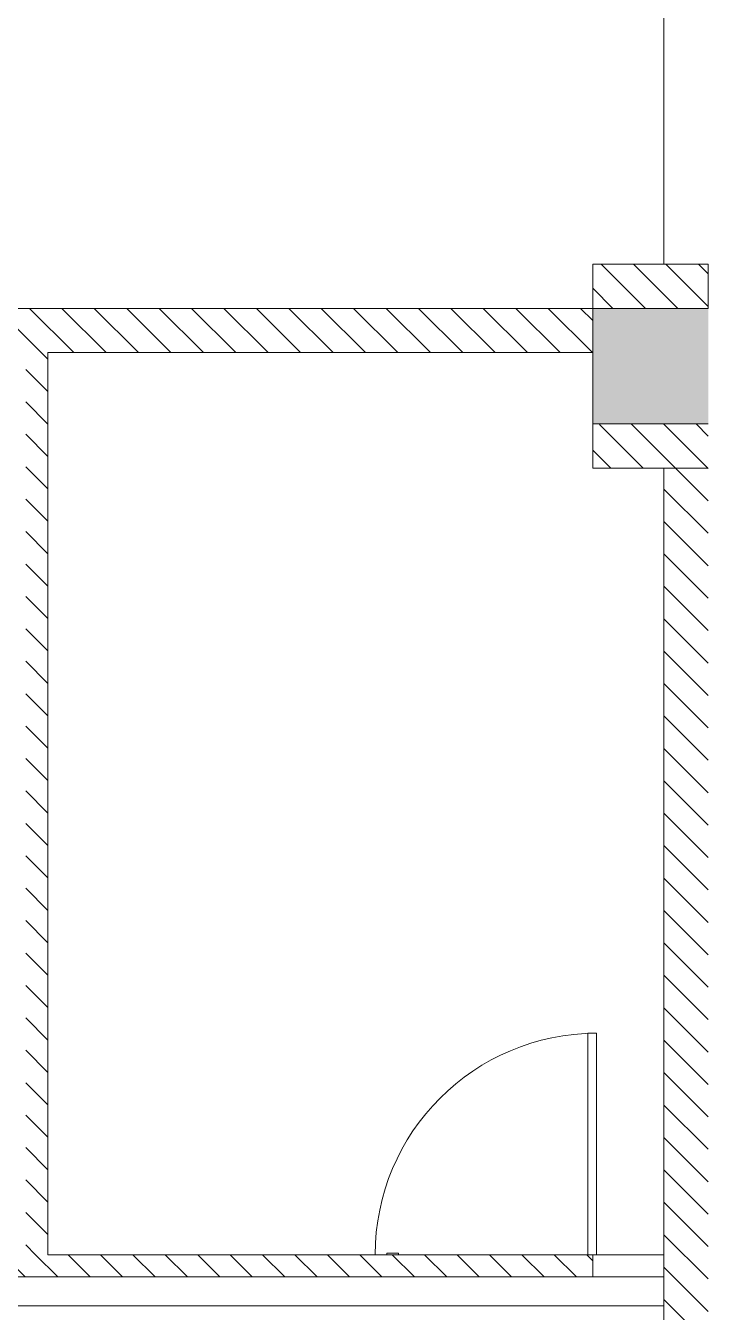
# Model space of a CAD drawing. Header units: millimetres. Extents: x -106145 to 154907, y -84585 to 152038.
# Drawn here: x 53844 to 57389, y 12821 to 19503 of the extents above; entities that cross this region are included whole.
import ezdxf

# ---------------------------------------------------------------- set-up
doc = ezdxf.new("R2010")
doc.units = ezdxf.units.MM
for name, color, linetype, lineweight in [('A-DOOR', 7, 'Continuous', 5), ('A-FLOR', 7, 'Continuous', 5), ('A-WALL', 7, 'Continuous', 5), ('A-WALL-PATT', 7, 'Continuous', 5), ('S-COLS', 7, 'Continuous', 5)]:
    doc.layers.add(name, color=color, linetype=linetype, lineweight=lineweight)
pattern_1 = [(315, (0, 0), (84.18955, 84.18955), [])]

# ---------------------------------------------------------------- blocks, each defined once
blk = doc.blocks.new('M_Door-Passage-Small Slit Vision Panel_Type B - 1_25_Type B-13938695-Site Plan -MAIN')
at = {"layer": 'A-DOOR', "color": 254, "lineweight": 9, "true_color": 0xdddddd}
for p, q in [((575, 1213.85), (530, 1213.85)), ((530, 1213.85), (530, 63.85)), ((575, 63.85), (575, 1213.85))]:
    blk.add_line(p, q, dxfattribs=at)
at = {"layer": 'A-DOOR', "color": 254, "true_color": 0xdddddd}
for p, q in [((-514.125, 71.85), (-514.125, 63.85)), ((-514.125, 71.85), (-454.125, 71.85)), ((-454.125, 63.85), (-454.125, 71.85))]:
    blk.add_line(p, q, dxfattribs=at)
blk.add_arc((575, 63.85), 1150, 90, 180, dxfattribs=at)
blk = doc.blocks.new('2022_11_09_AB BLOCKFACADE WITH CONTINOUS WINDOW_rvt-1-Site Plan -MAIN')
at = {"layer": 'A-WALL-PATT', "true_color": 0xeaeaea}
h = blk.add_hatch(dxfattribs=at)
h.set_pattern_fill('FP_19', color=254, style=0, pattern_type=2)
h.set_pattern_definition(pattern_1)
h.paths.add_polyline_path([(56788.7, 18035), (57388.7, 18035), (57388.7, 18265), (56788.7, 18265)], flags=0)
h = blk.add_hatch(dxfattribs=at)
h.set_pattern_fill('FP_19', color=254, style=0, pattern_type=2)
h.set_pattern_definition(pattern_1)
h.paths.add_polyline_path([(30748.7, 17805), (33248.7, 17805), (33248.7, 18035), (30748.7, 18035)], flags=0)
h.paths.add_polyline_path([(33848.7, 17805), (41013.7, 17805), (41013.7, 18035), (33848.7, 18035), (33848.7, 17812.5)], flags=0)
h.paths.add_polyline_path([(41763.7, 17805), (49013.7, 17805), (49013.7, 18035), (41763.7, 18035)], flags=0)
h.paths.add_polyline_path([(49763.7, 17805), (56788.7, 17805), (56788.7, 18035), (49763.7, 18035)], flags=0)
h = blk.add_hatch(dxfattribs=at)
h.set_pattern_fill('FP_19', color=254, style=0, pattern_type=2)
h.set_pattern_definition(pattern_1)
h.paths.add_polyline_path([(53958.7, 13120), (53958.7, 17805), (53843.7, 17805), (53843.7, 13120)], flags=0)
h = blk.add_hatch(dxfattribs=at)
h.set_pattern_fill('FP_19', color=254, style=0, pattern_type=2)
h.set_pattern_definition(pattern_1)
h.paths.add_polyline_path([(57388.7, 17205.1), (57388.7, 17435.1), (56788.7, 17431.8), (56788.7, 17205.1)], flags=0)
h = blk.add_hatch(dxfattribs=at)
h.set_pattern_fill('FP_19', color=254, style=0, pattern_type=2)
h.set_pattern_definition(pattern_1)
h.paths.add_polyline_path([(57158.7, 10290), (57388.7, 10290), (57388.7, 17205.1), (57158.7, 17205.1), (57158.7, 11899.9)], flags=0)
h = blk.add_hatch(dxfattribs=at)
h.set_pattern_fill('FP_19', color=254, style=0, pattern_type=2)
h.set_pattern_definition(pattern_1)
h.paths.add_polyline_path([(56788.7, 13005), (56788.7, 13120), (30748.7, 13120), (30748.7, 13005), (56517.6, 13005)], flags=0)
at = {"layer": 'S-COLS', "true_color": 0xeaeaea}
blk.add_hatch(color=254, dxfattribs=at).paths.add_polyline_path([(56788.7, 17435.1), (57388.7, 17435.1), (57388.7, 18035.1), (56788.7, 18035.1)], flags=0)
at = {"layer": 'A-FLOR', "color": 254, "true_color": 0xdddddd}
for p, q in [((57158.7, 12855), (26783.7, 12855)), ((26783.7, 12855), (57158.7, 12855))]:
    blk.add_line(p, q, dxfattribs=at)
at = {"layer": 'A-WALL', "color": 254, "true_color": 0xdddddd}
for p, q in [((57158.7, 18265), (57158.7, 25390)), ((56788.7, 13120), (57158.7, 13120)), ((57158.7, 13005), (56788.7, 13005))]:
    blk.add_line(p, q, dxfattribs=at)
at = {"layer": 'A-WALL', "color": 254, "lineweight": 18, "true_color": 0xdddddd}
for p, q in [((57388.7, 18265), (56788.7, 18265)), ((56788.7, 18265), (56788.7, 18035)), ((57388.7, 18035), (57388.7, 18265)), ((56788.7, 18035), (49763.7, 18035)), ((56788.7, 17805), (56788.7, 18035)), ((56788.7, 18035), (57388.7, 18035)), ((53958.7, 17805), (56788.7, 17805)), ((53958.7, 13120), (53958.7, 17805)), ((57388.7, 17435.1), (56788.7, 17435.1)), ((56788.7, 17435.1), (56788.7, 17205.1)), ((56788.7, 17205.1), (57388.7, 17205.1)), ((57388.7, 17205.1), (57158.7, 17205.1)), ((57158.7, 17205.1), (57158.7, 10290)), ((56788.7, 13120), (53958.7, 13120)), ((56788.7, 13005), (56788.7, 13120)), ((30748.7, 13005), (56788.7, 13005))]:
    blk.add_line(p, q, dxfattribs=at)
at = {"layer": 'S-COLS', "color": 254, "true_color": 0xdddddd}
for p, q in [((57388.7, 18035.1), (56788.7, 18035.1)), ((56788.7, 18035.1), (56788.7, 17435.1)), ((56788.7, 17435.1), (57388.7, 17435.1))]:
    blk.add_line(p, q, dxfattribs=at)
at = {"color": 253, "lineweight": 5, "true_color": 0xaaaaaa}
blk.add_blockref('M_Door-Passage-Small Slit Vision Panel_Type B - 1_25_Type B-13938695-Site Plan -MAIN', (56233.7, 13056.2), dxfattribs=at)

msp = doc.modelspace()

# ---------------------------------------------------------------- block references
at = {"lineweight": 5}
msp.add_blockref('2022_11_09_AB BLOCKFACADE WITH CONTINOUS WINDOW_rvt-1-Site Plan -MAIN', (0, 0), dxfattribs=at)

doc.saveas('drawing.dxf')
